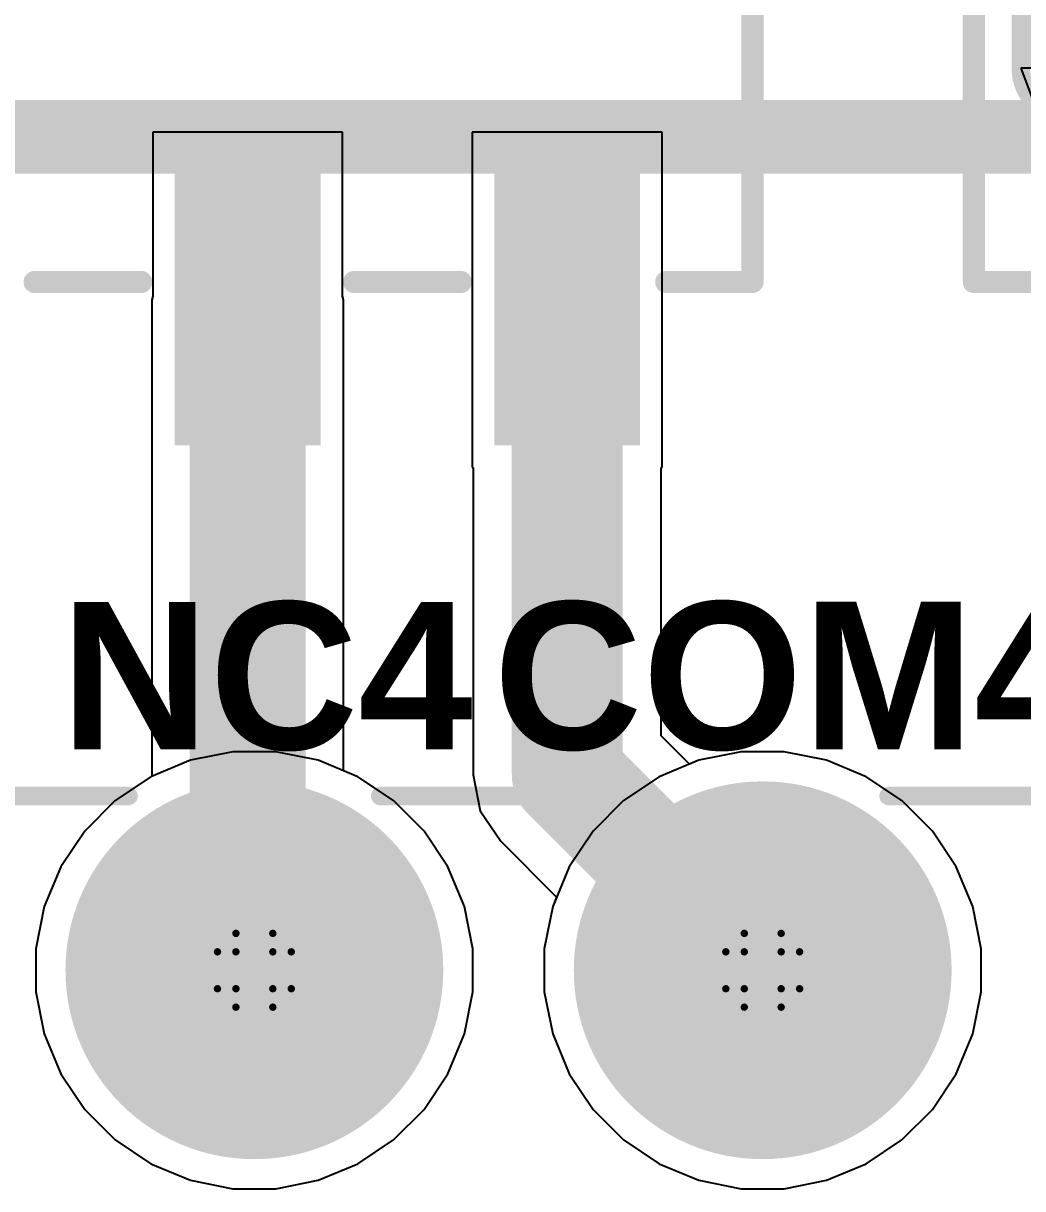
# Model space of a CAD drawing. Header units: inches. Extents: x 0 to 208, y 0 to 213.
# Drawn here: x 0.5384 to 0.8093, y 0.2578 to 0.5737 of the extents above; entities that cross this region are included whole.
import ezdxf

# ---------------------------------------------------------------- set-up
doc = ezdxf.new("R2010")
doc.units = ezdxf.units.IN
doc.header["$MEASUREMENT"] = 0
for name, color, linetype in [('Bottom Layer', 5, 'Continuous'), ('Bottom Solder', 6, 'Continuous'), ('Drill Drawing', 1, 'Continuous'), ('L2_GND1', 16, 'Continuous'), ('L3_SIG1', 76, 'Continuous'), ('L4_PWR', 90, 'Continuous'), ('L5_GND2', 156, 'Continuous'), ('L6_SIG2', 130, 'Continuous'), ('L7_GND3', 216, 'Continuous'), ('Multi-Layer', 9, 'Continuous'), ('Pad Holes', 156, 'Continuous'), ('Top Layer', 1, 'Continuous'), ('Top Overlay', 2, 'Continuous'), ('Top Paste', 8, 'Continuous'), ('Top Solder', 216, 'Continuous')]:
    doc.layers.add(name, color=color, linetype=linetype)
doc.styles.add('Arial_Bold', font='', dxfattribs={"height": 0.2})
doc.styles.get('Arial_Bold').set_extended_font_data('Arial', bold=True)

# ---------------------------------------------------------------- blocks, each defined once
blk = doc.blocks.new('G6K_2F_Y_TR_DC5_514')
at = {"layer": 'Top Layer'}
for points in [[(-0.17323, -0.04724), (-0.10236, -0.04724), (-0.10236, -0.07874), (-0.17323, -0.07874)], [(-0.17323, -0.13386), (-0.10236, -0.13386), (-0.10236, -0.16535), (-0.17323, -0.16535)]]:
    blk.add_hatch(color=1, dxfattribs=at).paths.add_polyline_path(points)
at = {"layer": 'Top Paste'}
for points in [[(-0.17323, -0.04724), (-0.10236, -0.04724), (-0.10236, -0.07874), (-0.17323, -0.07874)], [(-0.17323, -0.13386), (-0.10236, -0.13386), (-0.10236, -0.16535), (-0.17323, -0.16535)]]:
    blk.add_hatch(color=8, dxfattribs=at).paths.add_polyline_path(points)
at = {"layer": 'Top Solder'}
for points in [[(-0.17723, -0.04324), (-0.09836, -0.04324), (-0.09836, -0.08274), (-0.17723, -0.08274)], [(-0.17723, -0.12986), (-0.09836, -0.12986), (-0.09836, -0.16935), (-0.17723, -0.16935)]]:
    blk.add_hatch(color=216, dxfattribs=at).paths.add_polyline_path(points)
at = {"layer": 'Top Overlay'}
for points in [[(-0.13295, -0.00523, 0.006, 0.006, 0), (-0.13295, -0.03414, 0.006, 0.006, 0)], [(-0.13295, -0.09184, 0.006, 0.006, 0), (-0.13295, -0.12076, 0.006, 0.006, 0)], [(-0.13295, -0.17645, 0.006, 0.006, 0), (-0.13295, -0.19985, 0.006, 0.006, 0)], [(-0.13295, -0.19985, 0.006, 0.006, 0), (0.13295, -0.19985, 0.006, 0.006, 0)]]:
    blk.add_lwpolyline(points, format="xyseb", dxfattribs=at)
for points in [[(-0.13445, -0.00523, 0.003, 0.003, 1), (-0.13145, -0.00523, 0.003, 0.003, 1)], [(-0.13445, -0.03414, 0.003, 0.003, 1), (-0.13145, -0.03414, 0.003, 0.003, 1)], [(-0.13445, -0.09184, 0.003, 0.003, 1), (-0.13145, -0.09184, 0.003, 0.003, 1)], [(-0.13445, -0.12076, 0.003, 0.003, 1), (-0.13145, -0.12076, 0.003, 0.003, 1)], [(-0.13445, -0.17645, 0.003, 0.003, 1), (-0.13145, -0.17645, 0.003, 0.003, 1)], [(-0.13445, -0.19985, 0.003, 0.003, 1), (-0.13145, -0.19985, 0.003, 0.003, 1)], [(-0.13445, -0.19985, 0.003, 0.003, 1), (-0.13145, -0.19985, 0.003, 0.003, 1)]]:
    blk.add_lwpolyline(points, format="xyseb", close=True, dxfattribs=at)
blk = doc.blocks.new('G6K_2F_Y_TR_DC5_515')
at = {"layer": 'Top Overlay'}
blk.add_hatch(color=2, dxfattribs=at).paths.add_polyline_path([(-0.075, 0.16083), (-0.02285, 0.16083), (-0.02285, 0.18713), (-0.075, 0.18713)])
for p, q in [((-0.075, 0.18715), (-0.08364, 0.18391)), ((-0.075, 0.16085), (-0.075, 0.18715))]:
    blk.add_line(p, q, dxfattribs=at)
for points in [[(-0.13295, 0.19985, 0.006, 0.006, 0), (0.13295, 0.19985, 0.006, 0.006, 0)], [(-0.13295, 0.19985, 0.006, 0.006, 0), (-0.13295, 0.17645, 0.006, 0.006, 0)], [(-0.075, 0.16085, 0.005, 0.005, -1), (-0.075, 0.18715, 0.005, 0.005, 0)], [(-0.075, 0.18715, 0.005, 0.005, 0), (-0.02285, 0.18715, 0.005, 0.005, 0)]]:
    blk.add_lwpolyline(points, format="xyseb", dxfattribs=at)
for points in [[(-0.13445, 0.19985, 0.003, 0.003, 1), (-0.13145, 0.19985, 0.003, 0.003, 1)], [(-0.13445, 0.19985, 0.003, 0.003, 1), (-0.13145, 0.19985, 0.003, 0.003, 1)], [(-0.07625, 0.18715, 0.0025, 0.0025, 1), (-0.07375, 0.18715, 0.0025, 0.0025, 1)], [(-0.07625, 0.18715, 0.0025, 0.0025, 1), (-0.07375, 0.18715, 0.0025, 0.0025, 1)]]:
    blk.add_lwpolyline(points, format="xyseb", close=True, dxfattribs=at)
blk = doc.blocks.new('DB2ERC_3_5_3P_GN_523')
at = {"layer": 'Bottom Layer'}
h = blk.add_hatch(color=5, dxfattribs=at)
edge = h.paths.add_edge_path()
edge.add_arc((0, 0), 0.04921, 0, 360)
h = blk.add_hatch(color=5, dxfattribs=at)
edge = h.paths.add_edge_path()
edge.add_arc((0.1378, 0), 0.04921, 0, 360)
at = {"layer": 'Bottom Solder'}
h = blk.add_hatch(color=6, dxfattribs=at)
edge = h.paths.add_edge_path()
edge.add_arc((0, 0), 0.05121, 0, 360)
h = blk.add_hatch(color=6, dxfattribs=at)
edge = h.paths.add_edge_path()
edge.add_arc((0.1378, 0), 0.05121, 0, 360)
at = {"layer": 'L2_GND1'}
h = blk.add_hatch(color=16, dxfattribs=at)
edge = h.paths.add_edge_path()
edge.add_arc((0, 0), 0.04921, 0, 360)
h = blk.add_hatch(color=16, dxfattribs=at)
edge = h.paths.add_edge_path()
edge.add_arc((0.1378, 0), 0.04921, 0, 360)
at = {"layer": 'L3_SIG1'}
h = blk.add_hatch(color=76, dxfattribs=at)
edge = h.paths.add_edge_path()
edge.add_arc((0, 0), 0.04921, 0, 360)
h = blk.add_hatch(color=76, dxfattribs=at)
edge = h.paths.add_edge_path()
edge.add_arc((0.1378, 0), 0.04921, 0, 360)
at = {"layer": 'L4_PWR'}
h = blk.add_hatch(color=90, dxfattribs=at)
edge = h.paths.add_edge_path()
edge.add_arc((0, 0), 0.04921, 0, 360)
h = blk.add_hatch(color=90, dxfattribs=at)
edge = h.paths.add_edge_path()
edge.add_arc((0.1378, 0), 0.04921, 0, 360)
at = {"layer": 'L5_GND2'}
h = blk.add_hatch(color=156, dxfattribs=at)
edge = h.paths.add_edge_path()
edge.add_arc((0, 0), 0.04921, 0, 360)
h = blk.add_hatch(color=156, dxfattribs=at)
edge = h.paths.add_edge_path()
edge.add_arc((0.1378, 0), 0.04921, 0, 360)
at = {"layer": 'L6_SIG2'}
h = blk.add_hatch(color=130, dxfattribs=at)
edge = h.paths.add_edge_path()
edge.add_arc((0, 0), 0.04921, 0, 360)
h = blk.add_hatch(color=130, dxfattribs=at)
edge = h.paths.add_edge_path()
edge.add_arc((0.1378, 0), 0.04921, 0, 360)
at = {"layer": 'L7_GND3'}
h = blk.add_hatch(color=216, dxfattribs=at)
edge = h.paths.add_edge_path()
edge.add_arc((0, 0), 0.04921, 0, 360)
h = blk.add_hatch(color=216, dxfattribs=at)
edge = h.paths.add_edge_path()
edge.add_arc((0.1378, 0), 0.04921, 0, 360)
at = {"layer": 'Multi-Layer'}
h = blk.add_hatch(color=9, dxfattribs=at)
edge = h.paths.add_edge_path()
edge.add_arc((0, 0), 0.04921, 0, 360)
h = blk.add_hatch(color=9, dxfattribs=at)
edge = h.paths.add_edge_path()
edge.add_arc((0.1378, 0), 0.04921, 0, 360)
at = {"layer": 'Pad Holes'}
h = blk.add_hatch(color=7, dxfattribs=at)
edge = h.paths.add_edge_path()
edge.add_arc((0, 0), 0.0315, 0, 360)
h = blk.add_hatch(color=7, dxfattribs=at)
edge = h.paths.add_edge_path()
edge.add_arc((0.1378, 0), 0.0315, 0, 360)
at = {"layer": 'Top Layer'}
h = blk.add_hatch(color=1, dxfattribs=at)
edge = h.paths.add_edge_path()
edge.add_arc((0, 0), 0.04921, 0, 360)
h = blk.add_hatch(color=1, dxfattribs=at)
edge = h.paths.add_edge_path()
edge.add_arc((0.1378, 0), 0.04921, 0, 360)
at = {"layer": 'Top Solder'}
h = blk.add_hatch(color=216, dxfattribs=at)
edge = h.paths.add_edge_path()
edge.add_arc((0, 0), 0.05121, 0, 360)
h = blk.add_hatch(color=216, dxfattribs=at)
edge = h.paths.add_edge_path()
edge.add_arc((0.1378, 0), 0.05121, 0, 360)
at = {"layer": 'Top Overlay'}
for points in [[(-0.10369, 0.04724, 0.005, 0.005, 0), (-0.03411, 0.04724, 0.005, 0.005, 0)], [(0.03411, 0.04724, 0.005, 0.005, 0), (0.10369, 0.04724, 0.005, 0.005, 0)], [(0.17191, 0.04724, 0.005, 0.005, 0), (0.22441, 0.04724, 0.005, 0.005, 0)]]:
    blk.add_lwpolyline(points, format="xyseb", dxfattribs=at)
for points in [[(-0.03536, 0.04724, 0.0025, 0.0025, 1), (-0.03286, 0.04724, 0.0025, 0.0025, 1)], [(0.03286, 0.04724, 0.0025, 0.0025, 1), (0.03536, 0.04724, 0.0025, 0.0025, 1)], [(0.10244, 0.04724, 0.0025, 0.0025, 1), (0.10494, 0.04724, 0.0025, 0.0025, 1)], [(0.17066, 0.04724, 0.0025, 0.0025, 1), (0.17316, 0.04724, 0.0025, 0.0025, 1)]]:
    blk.add_lwpolyline(points, format="xyseb", close=True, dxfattribs=at)

msp = doc.modelspace()

# ---------------------------------------------------------------- hatches: boundary and pattern name
at = {"layer": 'Top Layer'}
msp.add_hatch(color=1, dxfattribs=at).paths.add_polyline_path([(0.58343, 0.317), (0.61493, 0.317), (0.61493, 0.49874), (0.58343, 0.49874)])

# ---------------------------------------------------------------- linework, layer by layer
at = {"layer": 'Bottom Layer'}
for p, q in [((0.59517, 0.37621), (0.58373, 0.37394)), ((0.60683, 0.37621), (0.59517, 0.37621)), ((0.61827, 0.37394), (0.60683, 0.37621)), ((0.73296, 0.37621), (0.72152, 0.37394)), ((0.74463, 0.37621), (0.73296, 0.37621)), ((0.75607, 0.37394), (0.74463, 0.37621)), ((0.58373, 0.37394), (0.57295, 0.36947)), ((0.62905, 0.36947), (0.61827, 0.37394)), ((0.72152, 0.37394), (0.71075, 0.36947)), ((0.76684, 0.36947), (0.75607, 0.37394)), ((0.57295, 0.36947), (0.56325, 0.36299)), ((0.63875, 0.36299), (0.62905, 0.36947)), ((0.71075, 0.36947), (0.70105, 0.36299)), ((0.77654, 0.36299), (0.76684, 0.36947)), ((0.56325, 0.36299), (0.55501, 0.35475)), ((0.64699, 0.35475), (0.63875, 0.36299)), ((0.70105, 0.36299), (0.6928, 0.35475)), ((0.78479, 0.35475), (0.77654, 0.36299)), ((0.55501, 0.35475), (0.54853, 0.34505)), ((0.65347, 0.34505), (0.64699, 0.35475)), ((0.6928, 0.35475), (0.68632, 0.34505)), ((0.79127, 0.34505), (0.78479, 0.35475)), ((0.54853, 0.34505), (0.54406, 0.33427)), ((0.65794, 0.33427), (0.65347, 0.34505)), ((0.68632, 0.34505), (0.68186, 0.33427)), ((0.79573, 0.33427), (0.79127, 0.34505)), ((0.54406, 0.33427), (0.54179, 0.32283)), ((0.66021, 0.32283), (0.65794, 0.33427)), ((0.68186, 0.33427), (0.67958, 0.32283)), ((0.79801, 0.32283), (0.79573, 0.33427)), ((0.54179, 0.32283), (0.54179, 0.31117)), ((0.66021, 0.31117), (0.66021, 0.32283)), ((0.67958, 0.32283), (0.67958, 0.31117)), ((0.79801, 0.31117), (0.79801, 0.32283)), ((0.54179, 0.31117), (0.54406, 0.29973)), ((0.65794, 0.29973), (0.66021, 0.31117)), ((0.67958, 0.31117), (0.68186, 0.29973)), ((0.79573, 0.29973), (0.79801, 0.31117)), ((0.54406, 0.29973), (0.54853, 0.28895)), ((0.65347, 0.28895), (0.65794, 0.29973)), ((0.68186, 0.29973), (0.68632, 0.28895)), ((0.79127, 0.28895), (0.79573, 0.29973)), ((0.54853, 0.28895), (0.55501, 0.27925)), ((0.64699, 0.27925), (0.65347, 0.28895)), ((0.68632, 0.28895), (0.6928, 0.27925)), ((0.78479, 0.27925), (0.79127, 0.28895)), ((0.55501, 0.27925), (0.56325, 0.27101)), ((0.63875, 0.27101), (0.64699, 0.27925)), ((0.6928, 0.27925), (0.70105, 0.27101)), ((0.77654, 0.27101), (0.78479, 0.27925)), ((0.56325, 0.27101), (0.57295, 0.26453)), ((0.62905, 0.26453), (0.63875, 0.27101)), ((0.70105, 0.27101), (0.71075, 0.26453)), ((0.76684, 0.26453), (0.77654, 0.27101)), ((0.57295, 0.26453), (0.58373, 0.26006)), ((0.61827, 0.26006), (0.62905, 0.26453)), ((0.71075, 0.26453), (0.72152, 0.26006)), ((0.75607, 0.26006), (0.76684, 0.26453)), ((0.58373, 0.26006), (0.59517, 0.25779)), ((0.60683, 0.25779), (0.61827, 0.26006)), ((0.72152, 0.26006), (0.73296, 0.25779)), ((0.74463, 0.25779), (0.75607, 0.26006)), ((0.59517, 0.25779), (0.60683, 0.25779)), ((0.73296, 0.25779), (0.74463, 0.25779))]:
    msp.add_line(p, q, dxfattribs=at)
at = {"layer": 'Drill Drawing'}
for points in [[(0.596, 0.322, 0.002, 0.002, 0), (0.596, 0.327, 0.002, 0.002, 0)], [(0.596, 0.327, 0.002, 0.002, 0), (0.606, 0.327, 0.002, 0.002, 0)], [(0.606, 0.322, 0.002, 0.002, 0), (0.606, 0.327, 0.002, 0.002, 0)], [(0.7338, 0.322, 0.002, 0.002, 0), (0.7338, 0.327, 0.002, 0.002, 0)], [(0.7338, 0.327, 0.002, 0.002, 0), (0.7438, 0.327, 0.002, 0.002, 0)], [(0.7438, 0.322, 0.002, 0.002, 0), (0.7438, 0.327, 0.002, 0.002, 0)], [(0.591, 0.312, 0.002, 0.002, 0), (0.591, 0.322, 0.002, 0.002, 0)], [(0.591, 0.322, 0.002, 0.002, 0), (0.596, 0.322, 0.002, 0.002, 0)], [(0.606, 0.322, 0.002, 0.002, 0), (0.611, 0.322, 0.002, 0.002, 0)], [(0.611, 0.312, 0.002, 0.002, 0), (0.611, 0.322, 0.002, 0.002, 0)], [(0.7288, 0.312, 0.002, 0.002, 0), (0.7288, 0.322, 0.002, 0.002, 0)], [(0.7288, 0.322, 0.002, 0.002, 0), (0.7338, 0.322, 0.002, 0.002, 0)], [(0.7438, 0.322, 0.002, 0.002, 0), (0.7488, 0.322, 0.002, 0.002, 0)], [(0.7488, 0.312, 0.002, 0.002, 0), (0.7488, 0.322, 0.002, 0.002, 0)], [(0.591, 0.312, 0.002, 0.002, 0), (0.596, 0.312, 0.002, 0.002, 0)], [(0.596, 0.307, 0.002, 0.002, 0), (0.596, 0.312, 0.002, 0.002, 0)], [(0.606, 0.312, 0.002, 0.002, 0), (0.611, 0.312, 0.002, 0.002, 0)], [(0.606, 0.307, 0.002, 0.002, 0), (0.606, 0.312, 0.002, 0.002, 0)], [(0.7288, 0.312, 0.002, 0.002, 0), (0.7338, 0.312, 0.002, 0.002, 0)], [(0.7338, 0.307, 0.002, 0.002, 0), (0.7338, 0.312, 0.002, 0.002, 0)], [(0.7438, 0.312, 0.002, 0.002, 0), (0.7488, 0.312, 0.002, 0.002, 0)], [(0.7438, 0.307, 0.002, 0.002, 0), (0.7438, 0.312, 0.002, 0.002, 0)], [(0.596, 0.307, 0.002, 0.002, 0), (0.606, 0.307, 0.002, 0.002, 0)], [(0.7338, 0.307, 0.002, 0.002, 0), (0.7438, 0.307, 0.002, 0.002, 0)]]:
    msp.add_lwpolyline(points, format="xyseb", dxfattribs=at)
for points in [[(0.5955, 0.327, 0.001, 0.001, 1), (0.5965, 0.327, 0.001, 0.001, 1)], [(0.5955, 0.327, 0.001, 0.001, 1), (0.5965, 0.327, 0.001, 0.001, 1)], [(0.6055, 0.327, 0.001, 0.001, 1), (0.6065, 0.327, 0.001, 0.001, 1)], [(0.6055, 0.327, 0.001, 0.001, 1), (0.6065, 0.327, 0.001, 0.001, 1)], [(0.7333, 0.327, 0.001, 0.001, 1), (0.7343, 0.327, 0.001, 0.001, 1)], [(0.7333, 0.327, 0.001, 0.001, 1), (0.7343, 0.327, 0.001, 0.001, 1)], [(0.7433, 0.327, 0.001, 0.001, 1), (0.7443, 0.327, 0.001, 0.001, 1)], [(0.7433, 0.327, 0.001, 0.001, 1), (0.7443, 0.327, 0.001, 0.001, 1)], [(0.5905, 0.322, 0.001, 0.001, 1), (0.5915, 0.322, 0.001, 0.001, 1)], [(0.5905, 0.322, 0.001, 0.001, 1), (0.5915, 0.322, 0.001, 0.001, 1)], [(0.5955, 0.322, 0.001, 0.001, 1), (0.5965, 0.322, 0.001, 0.001, 1)], [(0.5955, 0.322, 0.001, 0.001, 1), (0.5965, 0.322, 0.001, 0.001, 1)], [(0.6055, 0.322, 0.001, 0.001, 1), (0.6065, 0.322, 0.001, 0.001, 1)], [(0.6055, 0.322, 0.001, 0.001, 1), (0.6065, 0.322, 0.001, 0.001, 1)], [(0.6105, 0.322, 0.001, 0.001, 1), (0.6115, 0.322, 0.001, 0.001, 1)], [(0.6105, 0.322, 0.001, 0.001, 1), (0.6115, 0.322, 0.001, 0.001, 1)], [(0.7283, 0.322, 0.001, 0.001, 1), (0.7293, 0.322, 0.001, 0.001, 1)], [(0.7283, 0.322, 0.001, 0.001, 1), (0.7293, 0.322, 0.001, 0.001, 1)], [(0.7333, 0.322, 0.001, 0.001, 1), (0.7343, 0.322, 0.001, 0.001, 1)], [(0.7333, 0.322, 0.001, 0.001, 1), (0.7343, 0.322, 0.001, 0.001, 1)], [(0.7433, 0.322, 0.001, 0.001, 1), (0.7443, 0.322, 0.001, 0.001, 1)], [(0.7433, 0.322, 0.001, 0.001, 1), (0.7443, 0.322, 0.001, 0.001, 1)], [(0.7483, 0.322, 0.001, 0.001, 1), (0.7493, 0.322, 0.001, 0.001, 1)], [(0.7483, 0.322, 0.001, 0.001, 1), (0.7493, 0.322, 0.001, 0.001, 1)], [(0.5905, 0.312, 0.001, 0.001, 1), (0.5915, 0.312, 0.001, 0.001, 1)], [(0.5905, 0.312, 0.001, 0.001, 1), (0.5915, 0.312, 0.001, 0.001, 1)], [(0.5955, 0.312, 0.001, 0.001, 1), (0.5965, 0.312, 0.001, 0.001, 1)], [(0.5955, 0.312, 0.001, 0.001, 1), (0.5965, 0.312, 0.001, 0.001, 1)], [(0.6055, 0.312, 0.001, 0.001, 1), (0.6065, 0.312, 0.001, 0.001, 1)], [(0.6055, 0.312, 0.001, 0.001, 1), (0.6065, 0.312, 0.001, 0.001, 1)], [(0.6105, 0.312, 0.001, 0.001, 1), (0.6115, 0.312, 0.001, 0.001, 1)], [(0.6105, 0.312, 0.001, 0.001, 1), (0.6115, 0.312, 0.001, 0.001, 1)], [(0.7283, 0.312, 0.001, 0.001, 1), (0.7293, 0.312, 0.001, 0.001, 1)], [(0.7283, 0.312, 0.001, 0.001, 1), (0.7293, 0.312, 0.001, 0.001, 1)], [(0.7333, 0.312, 0.001, 0.001, 1), (0.7343, 0.312, 0.001, 0.001, 1)], [(0.7333, 0.312, 0.001, 0.001, 1), (0.7343, 0.312, 0.001, 0.001, 1)], [(0.7433, 0.312, 0.001, 0.001, 1), (0.7443, 0.312, 0.001, 0.001, 1)], [(0.7433, 0.312, 0.001, 0.001, 1), (0.7443, 0.312, 0.001, 0.001, 1)], [(0.7483, 0.312, 0.001, 0.001, 1), (0.7493, 0.312, 0.001, 0.001, 1)], [(0.7483, 0.312, 0.001, 0.001, 1), (0.7493, 0.312, 0.001, 0.001, 1)], [(0.5955, 0.307, 0.001, 0.001, 1), (0.5965, 0.307, 0.001, 0.001, 1)], [(0.5955, 0.307, 0.001, 0.001, 1), (0.5965, 0.307, 0.001, 0.001, 1)], [(0.6055, 0.307, 0.001, 0.001, 1), (0.6065, 0.307, 0.001, 0.001, 1)], [(0.6055, 0.307, 0.001, 0.001, 1), (0.6065, 0.307, 0.001, 0.001, 1)], [(0.7333, 0.307, 0.001, 0.001, 1), (0.7343, 0.307, 0.001, 0.001, 1)], [(0.7333, 0.307, 0.001, 0.001, 1), (0.7343, 0.307, 0.001, 0.001, 1)], [(0.7433, 0.307, 0.001, 0.001, 1), (0.7443, 0.307, 0.001, 0.001, 1)], [(0.7433, 0.307, 0.001, 0.001, 1), (0.7443, 0.307, 0.001, 0.001, 1)]]:
    msp.add_lwpolyline(points, format="xyseb", close=True, dxfattribs=at)
at = {"layer": 'L2_GND1'}
for p, q in [((0.59517, 0.37621), (0.58373, 0.37394)), ((0.60683, 0.37621), (0.59517, 0.37621)), ((0.61827, 0.37394), (0.60683, 0.37621)), ((0.73296, 0.37621), (0.72152, 0.37394)), ((0.74463, 0.37621), (0.73296, 0.37621)), ((0.75607, 0.37394), (0.74463, 0.37621)), ((0.58373, 0.37394), (0.57295, 0.36947)), ((0.62905, 0.36947), (0.61827, 0.37394)), ((0.72152, 0.37394), (0.71075, 0.36947)), ((0.76684, 0.36947), (0.75607, 0.37394)), ((0.57295, 0.36947), (0.56325, 0.36299)), ((0.63875, 0.36299), (0.62905, 0.36947)), ((0.71075, 0.36947), (0.70105, 0.36299)), ((0.77654, 0.36299), (0.76684, 0.36947)), ((0.56325, 0.36299), (0.55501, 0.35475)), ((0.64699, 0.35475), (0.63875, 0.36299)), ((0.70105, 0.36299), (0.6928, 0.35475)), ((0.78479, 0.35475), (0.77654, 0.36299)), ((0.55501, 0.35475), (0.54853, 0.34505)), ((0.65347, 0.34505), (0.64699, 0.35475)), ((0.6928, 0.35475), (0.68632, 0.34505)), ((0.79127, 0.34505), (0.78479, 0.35475)), ((0.54853, 0.34505), (0.54406, 0.33427)), ((0.65794, 0.33427), (0.65347, 0.34505)), ((0.68632, 0.34505), (0.68186, 0.33427)), ((0.79573, 0.33427), (0.79127, 0.34505)), ((0.54406, 0.33427), (0.54179, 0.32283)), ((0.66021, 0.32283), (0.65794, 0.33427)), ((0.68186, 0.33427), (0.67958, 0.32283)), ((0.79801, 0.32283), (0.79573, 0.33427)), ((0.54179, 0.32283), (0.54179, 0.31117)), ((0.66021, 0.31117), (0.66021, 0.32283)), ((0.67958, 0.32283), (0.67958, 0.31117)), ((0.79801, 0.31117), (0.79801, 0.32283)), ((0.54179, 0.31117), (0.54406, 0.29973)), ((0.65794, 0.29973), (0.66021, 0.31117)), ((0.67958, 0.31117), (0.68186, 0.29973)), ((0.79573, 0.29973), (0.79801, 0.31117)), ((0.54406, 0.29973), (0.54853, 0.28895)), ((0.65347, 0.28895), (0.65794, 0.29973)), ((0.68186, 0.29973), (0.68632, 0.28895)), ((0.79127, 0.28895), (0.79573, 0.29973)), ((0.54853, 0.28895), (0.55501, 0.27925)), ((0.64699, 0.27925), (0.65347, 0.28895)), ((0.68632, 0.28895), (0.6928, 0.27925)), ((0.78479, 0.27925), (0.79127, 0.28895)), ((0.55501, 0.27925), (0.56325, 0.27101)), ((0.63875, 0.27101), (0.64699, 0.27925)), ((0.6928, 0.27925), (0.70105, 0.27101)), ((0.77654, 0.27101), (0.78479, 0.27925)), ((0.56325, 0.27101), (0.57295, 0.26453)), ((0.62905, 0.26453), (0.63875, 0.27101)), ((0.70105, 0.27101), (0.71075, 0.26453)), ((0.76684, 0.26453), (0.77654, 0.27101)), ((0.57295, 0.26453), (0.58373, 0.26006)), ((0.61827, 0.26006), (0.62905, 0.26453)), ((0.71075, 0.26453), (0.72152, 0.26006)), ((0.75607, 0.26006), (0.76684, 0.26453)), ((0.58373, 0.26006), (0.59517, 0.25779)), ((0.60683, 0.25779), (0.61827, 0.26006)), ((0.72152, 0.26006), (0.73296, 0.25779)), ((0.74463, 0.25779), (0.75607, 0.26006)), ((0.59517, 0.25779), (0.60683, 0.25779)), ((0.73296, 0.25779), (0.74463, 0.25779))]:
    msp.add_line(p, q, dxfattribs=at)
at = {"layer": 'L3_SIG1'}
for p, q in [((0.59517, 0.37621), (0.58373, 0.37394)), ((0.60683, 0.37621), (0.59517, 0.37621)), ((0.61827, 0.37394), (0.60683, 0.37621)), ((0.73296, 0.37621), (0.72152, 0.37394)), ((0.74463, 0.37621), (0.73296, 0.37621)), ((0.75607, 0.37394), (0.74463, 0.37621)), ((0.58373, 0.37394), (0.57295, 0.36947)), ((0.62905, 0.36947), (0.61827, 0.37394)), ((0.72152, 0.37394), (0.71075, 0.36947)), ((0.76684, 0.36947), (0.75607, 0.37394)), ((0.57295, 0.36947), (0.56325, 0.36299)), ((0.63875, 0.36299), (0.62905, 0.36947)), ((0.71075, 0.36947), (0.70105, 0.36299)), ((0.77654, 0.36299), (0.76684, 0.36947)), ((0.56325, 0.36299), (0.55501, 0.35475)), ((0.64699, 0.35475), (0.63875, 0.36299)), ((0.70105, 0.36299), (0.6928, 0.35475)), ((0.78479, 0.35475), (0.77654, 0.36299)), ((0.55501, 0.35475), (0.54853, 0.34505)), ((0.65347, 0.34505), (0.64699, 0.35475)), ((0.6928, 0.35475), (0.68632, 0.34505)), ((0.79127, 0.34505), (0.78479, 0.35475)), ((0.54853, 0.34505), (0.54406, 0.33427)), ((0.65794, 0.33427), (0.65347, 0.34505)), ((0.68632, 0.34505), (0.68186, 0.33427)), ((0.79573, 0.33427), (0.79127, 0.34505)), ((0.54406, 0.33427), (0.54179, 0.32283)), ((0.66021, 0.32283), (0.65794, 0.33427)), ((0.68186, 0.33427), (0.67958, 0.32283)), ((0.79801, 0.32283), (0.79573, 0.33427)), ((0.54179, 0.32283), (0.54179, 0.31117)), ((0.66021, 0.31117), (0.66021, 0.32283)), ((0.67958, 0.32283), (0.67958, 0.31117)), ((0.79801, 0.31117), (0.79801, 0.32283)), ((0.54179, 0.31117), (0.54406, 0.29973)), ((0.65794, 0.29973), (0.66021, 0.31117)), ((0.67958, 0.31117), (0.68186, 0.29973)), ((0.79573, 0.29973), (0.79801, 0.31117)), ((0.54406, 0.29973), (0.54853, 0.28895)), ((0.65347, 0.28895), (0.65794, 0.29973)), ((0.68186, 0.29973), (0.68632, 0.28895)), ((0.79127, 0.28895), (0.79573, 0.29973)), ((0.54853, 0.28895), (0.55501, 0.27925)), ((0.64699, 0.27925), (0.65347, 0.28895)), ((0.68632, 0.28895), (0.6928, 0.27925)), ((0.78479, 0.27925), (0.79127, 0.28895)), ((0.55501, 0.27925), (0.56325, 0.27101)), ((0.63875, 0.27101), (0.64699, 0.27925)), ((0.6928, 0.27925), (0.70105, 0.27101)), ((0.77654, 0.27101), (0.78479, 0.27925)), ((0.56325, 0.27101), (0.57295, 0.26453)), ((0.62905, 0.26453), (0.63875, 0.27101)), ((0.70105, 0.27101), (0.71075, 0.26453)), ((0.76684, 0.26453), (0.77654, 0.27101)), ((0.57295, 0.26453), (0.58373, 0.26006)), ((0.61827, 0.26006), (0.62905, 0.26453)), ((0.71075, 0.26453), (0.72152, 0.26006)), ((0.75607, 0.26006), (0.76684, 0.26453)), ((0.58373, 0.26006), (0.59517, 0.25779)), ((0.60683, 0.25779), (0.61827, 0.26006)), ((0.72152, 0.26006), (0.73296, 0.25779)), ((0.74463, 0.25779), (0.75607, 0.26006)), ((0.59517, 0.25779), (0.60683, 0.25779)), ((0.73296, 0.25779), (0.74463, 0.25779))]:
    msp.add_line(p, q, dxfattribs=at)
at = {"layer": 'L4_PWR'}
for p, q in [((0.59517, 0.37621), (0.58373, 0.37394)), ((0.60683, 0.37621), (0.59517, 0.37621)), ((0.61827, 0.37394), (0.60683, 0.37621)), ((0.73296, 0.37621), (0.72152, 0.37394)), ((0.74463, 0.37621), (0.73296, 0.37621)), ((0.75607, 0.37394), (0.74463, 0.37621)), ((0.58373, 0.37394), (0.57295, 0.36947)), ((0.62905, 0.36947), (0.61827, 0.37394)), ((0.72152, 0.37394), (0.71075, 0.36947)), ((0.76684, 0.36947), (0.75607, 0.37394)), ((0.57295, 0.36947), (0.56325, 0.36299)), ((0.63875, 0.36299), (0.62905, 0.36947)), ((0.71075, 0.36947), (0.70105, 0.36299)), ((0.77654, 0.36299), (0.76684, 0.36947)), ((0.56325, 0.36299), (0.55501, 0.35475)), ((0.64699, 0.35475), (0.63875, 0.36299)), ((0.70105, 0.36299), (0.6928, 0.35475)), ((0.78479, 0.35475), (0.77654, 0.36299)), ((0.55501, 0.35475), (0.54853, 0.34505)), ((0.65347, 0.34505), (0.64699, 0.35475)), ((0.6928, 0.35475), (0.68632, 0.34505)), ((0.79127, 0.34505), (0.78479, 0.35475)), ((0.54853, 0.34505), (0.54406, 0.33427)), ((0.65794, 0.33427), (0.65347, 0.34505)), ((0.68632, 0.34505), (0.68186, 0.33427)), ((0.79573, 0.33427), (0.79127, 0.34505)), ((0.54406, 0.33427), (0.54179, 0.32283)), ((0.66021, 0.32283), (0.65794, 0.33427)), ((0.68186, 0.33427), (0.67958, 0.32283)), ((0.79801, 0.32283), (0.79573, 0.33427)), ((0.54179, 0.32283), (0.54179, 0.31117)), ((0.66021, 0.31117), (0.66021, 0.32283)), ((0.67958, 0.32283), (0.67958, 0.31117)), ((0.79801, 0.31117), (0.79801, 0.32283)), ((0.54179, 0.31117), (0.54406, 0.29973)), ((0.65794, 0.29973), (0.66021, 0.31117)), ((0.67958, 0.31117), (0.68186, 0.29973)), ((0.79573, 0.29973), (0.79801, 0.31117)), ((0.54406, 0.29973), (0.54853, 0.28895)), ((0.65347, 0.28895), (0.65794, 0.29973)), ((0.68186, 0.29973), (0.68632, 0.28895)), ((0.79127, 0.28895), (0.79573, 0.29973)), ((0.54853, 0.28895), (0.55501, 0.27925)), ((0.64699, 0.27925), (0.65347, 0.28895)), ((0.68632, 0.28895), (0.6928, 0.27925)), ((0.78479, 0.27925), (0.79127, 0.28895)), ((0.55501, 0.27925), (0.56325, 0.27101)), ((0.63875, 0.27101), (0.64699, 0.27925)), ((0.6928, 0.27925), (0.70105, 0.27101)), ((0.77654, 0.27101), (0.78479, 0.27925)), ((0.56325, 0.27101), (0.57295, 0.26453)), ((0.62905, 0.26453), (0.63875, 0.27101)), ((0.70105, 0.27101), (0.71075, 0.26453)), ((0.76684, 0.26453), (0.77654, 0.27101)), ((0.57295, 0.26453), (0.58373, 0.26006)), ((0.61827, 0.26006), (0.62905, 0.26453)), ((0.71075, 0.26453), (0.72152, 0.26006)), ((0.75607, 0.26006), (0.76684, 0.26453)), ((0.58373, 0.26006), (0.59517, 0.25779)), ((0.60683, 0.25779), (0.61827, 0.26006)), ((0.72152, 0.26006), (0.73296, 0.25779)), ((0.74463, 0.25779), (0.75607, 0.26006)), ((0.59517, 0.25779), (0.60683, 0.25779)), ((0.73296, 0.25779), (0.74463, 0.25779))]:
    msp.add_line(p, q, dxfattribs=at)
msp.add_lwpolyline([(0.38658, 0.54296, 0.02, 0.02, 0), (0.84628, 0.54296, 0.02, 0.02, 0)], format="xyseb", dxfattribs=at)
at = {"layer": 'L5_GND2'}
for p, q in [((0.59517, 0.37621), (0.58373, 0.37394)), ((0.60683, 0.37621), (0.59517, 0.37621)), ((0.61827, 0.37394), (0.60683, 0.37621)), ((0.73296, 0.37621), (0.72152, 0.37394)), ((0.74463, 0.37621), (0.73296, 0.37621)), ((0.75607, 0.37394), (0.74463, 0.37621)), ((0.58373, 0.37394), (0.57295, 0.36947)), ((0.62905, 0.36947), (0.61827, 0.37394)), ((0.72152, 0.37394), (0.71075, 0.36947)), ((0.76684, 0.36947), (0.75607, 0.37394)), ((0.57295, 0.36947), (0.56325, 0.36299)), ((0.63875, 0.36299), (0.62905, 0.36947)), ((0.71075, 0.36947), (0.70105, 0.36299)), ((0.77654, 0.36299), (0.76684, 0.36947)), ((0.56325, 0.36299), (0.55501, 0.35475)), ((0.64699, 0.35475), (0.63875, 0.36299)), ((0.70105, 0.36299), (0.6928, 0.35475)), ((0.78479, 0.35475), (0.77654, 0.36299)), ((0.55501, 0.35475), (0.54853, 0.34505)), ((0.65347, 0.34505), (0.64699, 0.35475)), ((0.6928, 0.35475), (0.68632, 0.34505)), ((0.79127, 0.34505), (0.78479, 0.35475)), ((0.54853, 0.34505), (0.54406, 0.33427)), ((0.65794, 0.33427), (0.65347, 0.34505)), ((0.68632, 0.34505), (0.68186, 0.33427)), ((0.79573, 0.33427), (0.79127, 0.34505)), ((0.54406, 0.33427), (0.54179, 0.32283)), ((0.66021, 0.32283), (0.65794, 0.33427)), ((0.68186, 0.33427), (0.67958, 0.32283)), ((0.79801, 0.32283), (0.79573, 0.33427)), ((0.54179, 0.32283), (0.54179, 0.31117)), ((0.66021, 0.31117), (0.66021, 0.32283)), ((0.67958, 0.32283), (0.67958, 0.31117)), ((0.79801, 0.31117), (0.79801, 0.32283)), ((0.54179, 0.31117), (0.54406, 0.29973)), ((0.65794, 0.29973), (0.66021, 0.31117)), ((0.67958, 0.31117), (0.68186, 0.29973)), ((0.79573, 0.29973), (0.79801, 0.31117)), ((0.54406, 0.29973), (0.54853, 0.28895)), ((0.65347, 0.28895), (0.65794, 0.29973)), ((0.68186, 0.29973), (0.68632, 0.28895)), ((0.79127, 0.28895), (0.79573, 0.29973)), ((0.54853, 0.28895), (0.55501, 0.27925)), ((0.64699, 0.27925), (0.65347, 0.28895)), ((0.68632, 0.28895), (0.6928, 0.27925)), ((0.78479, 0.27925), (0.79127, 0.28895)), ((0.55501, 0.27925), (0.56325, 0.27101)), ((0.63875, 0.27101), (0.64699, 0.27925)), ((0.6928, 0.27925), (0.70105, 0.27101)), ((0.77654, 0.27101), (0.78479, 0.27925)), ((0.56325, 0.27101), (0.57295, 0.26453)), ((0.62905, 0.26453), (0.63875, 0.27101)), ((0.70105, 0.27101), (0.71075, 0.26453)), ((0.76684, 0.26453), (0.77654, 0.27101)), ((0.57295, 0.26453), (0.58373, 0.26006)), ((0.61827, 0.26006), (0.62905, 0.26453)), ((0.71075, 0.26453), (0.72152, 0.26006)), ((0.75607, 0.26006), (0.76684, 0.26453)), ((0.58373, 0.26006), (0.59517, 0.25779)), ((0.60683, 0.25779), (0.61827, 0.26006)), ((0.72152, 0.26006), (0.73296, 0.25779)), ((0.74463, 0.25779), (0.75607, 0.26006)), ((0.59517, 0.25779), (0.60683, 0.25779)), ((0.73296, 0.25779), (0.74463, 0.25779))]:
    msp.add_line(p, q, dxfattribs=at)
at = {"layer": 'L6_SIG2'}
for p, q in [((0.59517, 0.37621), (0.58373, 0.37394)), ((0.60683, 0.37621), (0.59517, 0.37621)), ((0.61827, 0.37394), (0.60683, 0.37621)), ((0.73296, 0.37621), (0.72152, 0.37394)), ((0.74463, 0.37621), (0.73296, 0.37621)), ((0.75607, 0.37394), (0.74463, 0.37621)), ((0.58373, 0.37394), (0.57295, 0.36947)), ((0.62905, 0.36947), (0.61827, 0.37394)), ((0.72152, 0.37394), (0.71075, 0.36947)), ((0.76684, 0.36947), (0.75607, 0.37394)), ((0.57295, 0.36947), (0.56325, 0.36299)), ((0.63875, 0.36299), (0.62905, 0.36947)), ((0.71075, 0.36947), (0.70105, 0.36299)), ((0.77654, 0.36299), (0.76684, 0.36947)), ((0.56325, 0.36299), (0.55501, 0.35475)), ((0.64699, 0.35475), (0.63875, 0.36299)), ((0.70105, 0.36299), (0.6928, 0.35475)), ((0.78479, 0.35475), (0.77654, 0.36299)), ((0.55501, 0.35475), (0.54853, 0.34505)), ((0.65347, 0.34505), (0.64699, 0.35475)), ((0.6928, 0.35475), (0.68632, 0.34505)), ((0.79127, 0.34505), (0.78479, 0.35475)), ((0.54853, 0.34505), (0.54406, 0.33427)), ((0.65794, 0.33427), (0.65347, 0.34505)), ((0.68632, 0.34505), (0.68186, 0.33427)), ((0.79573, 0.33427), (0.79127, 0.34505)), ((0.54406, 0.33427), (0.54179, 0.32283)), ((0.66021, 0.32283), (0.65794, 0.33427)), ((0.68186, 0.33427), (0.67958, 0.32283)), ((0.79801, 0.32283), (0.79573, 0.33427)), ((0.54179, 0.32283), (0.54179, 0.31117)), ((0.66021, 0.31117), (0.66021, 0.32283)), ((0.67958, 0.32283), (0.67958, 0.31117)), ((0.79801, 0.31117), (0.79801, 0.32283)), ((0.54179, 0.31117), (0.54406, 0.29973)), ((0.65794, 0.29973), (0.66021, 0.31117)), ((0.67958, 0.31117), (0.68186, 0.29973)), ((0.79573, 0.29973), (0.79801, 0.31117)), ((0.54406, 0.29973), (0.54853, 0.28895)), ((0.65347, 0.28895), (0.65794, 0.29973)), ((0.68186, 0.29973), (0.68632, 0.28895)), ((0.79127, 0.28895), (0.79573, 0.29973)), ((0.54853, 0.28895), (0.55501, 0.27925)), ((0.64699, 0.27925), (0.65347, 0.28895)), ((0.68632, 0.28895), (0.6928, 0.27925)), ((0.78479, 0.27925), (0.79127, 0.28895)), ((0.55501, 0.27925), (0.56325, 0.27101)), ((0.63875, 0.27101), (0.64699, 0.27925)), ((0.6928, 0.27925), (0.70105, 0.27101)), ((0.77654, 0.27101), (0.78479, 0.27925)), ((0.56325, 0.27101), (0.57295, 0.26453)), ((0.62905, 0.26453), (0.63875, 0.27101)), ((0.70105, 0.27101), (0.71075, 0.26453)), ((0.76684, 0.26453), (0.77654, 0.27101)), ((0.57295, 0.26453), (0.58373, 0.26006)), ((0.61827, 0.26006), (0.62905, 0.26453)), ((0.71075, 0.26453), (0.72152, 0.26006)), ((0.75607, 0.26006), (0.76684, 0.26453)), ((0.58373, 0.26006), (0.59517, 0.25779)), ((0.60683, 0.25779), (0.61827, 0.26006)), ((0.72152, 0.26006), (0.73296, 0.25779)), ((0.74463, 0.25779), (0.75607, 0.26006)), ((0.59517, 0.25779), (0.60683, 0.25779)), ((0.73296, 0.25779), (0.74463, 0.25779))]:
    msp.add_line(p, q, dxfattribs=at)
at = {"layer": 'L7_GND3'}
for p, q in [((0.59517, 0.37621), (0.58373, 0.37394)), ((0.60683, 0.37621), (0.59517, 0.37621)), ((0.61827, 0.37394), (0.60683, 0.37621)), ((0.73296, 0.37621), (0.72152, 0.37394)), ((0.74463, 0.37621), (0.73296, 0.37621)), ((0.75607, 0.37394), (0.74463, 0.37621)), ((0.58373, 0.37394), (0.57295, 0.36947)), ((0.62905, 0.36947), (0.61827, 0.37394)), ((0.72152, 0.37394), (0.71075, 0.36947)), ((0.76684, 0.36947), (0.75607, 0.37394)), ((0.57295, 0.36947), (0.56325, 0.36299)), ((0.63875, 0.36299), (0.62905, 0.36947)), ((0.71075, 0.36947), (0.70105, 0.36299)), ((0.77654, 0.36299), (0.76684, 0.36947)), ((0.56325, 0.36299), (0.55501, 0.35475)), ((0.64699, 0.35475), (0.63875, 0.36299)), ((0.70105, 0.36299), (0.6928, 0.35475)), ((0.78479, 0.35475), (0.77654, 0.36299)), ((0.55501, 0.35475), (0.54853, 0.34505)), ((0.65347, 0.34505), (0.64699, 0.35475)), ((0.6928, 0.35475), (0.68632, 0.34505)), ((0.79127, 0.34505), (0.78479, 0.35475)), ((0.54853, 0.34505), (0.54406, 0.33427)), ((0.65794, 0.33427), (0.65347, 0.34505)), ((0.68632, 0.34505), (0.68186, 0.33427)), ((0.79573, 0.33427), (0.79127, 0.34505)), ((0.54406, 0.33427), (0.54179, 0.32283)), ((0.66021, 0.32283), (0.65794, 0.33427)), ((0.68186, 0.33427), (0.67958, 0.32283)), ((0.79801, 0.32283), (0.79573, 0.33427)), ((0.54179, 0.32283), (0.54179, 0.31117)), ((0.66021, 0.31117), (0.66021, 0.32283)), ((0.67958, 0.32283), (0.67958, 0.31117)), ((0.79801, 0.31117), (0.79801, 0.32283)), ((0.54179, 0.31117), (0.54406, 0.29973)), ((0.65794, 0.29973), (0.66021, 0.31117)), ((0.67958, 0.31117), (0.68186, 0.29973)), ((0.79573, 0.29973), (0.79801, 0.31117)), ((0.54406, 0.29973), (0.54853, 0.28895)), ((0.65347, 0.28895), (0.65794, 0.29973)), ((0.68186, 0.29973), (0.68632, 0.28895)), ((0.79127, 0.28895), (0.79573, 0.29973)), ((0.54853, 0.28895), (0.55501, 0.27925)), ((0.64699, 0.27925), (0.65347, 0.28895)), ((0.68632, 0.28895), (0.6928, 0.27925)), ((0.78479, 0.27925), (0.79127, 0.28895)), ((0.55501, 0.27925), (0.56325, 0.27101)), ((0.63875, 0.27101), (0.64699, 0.27925)), ((0.6928, 0.27925), (0.70105, 0.27101)), ((0.77654, 0.27101), (0.78479, 0.27925)), ((0.56325, 0.27101), (0.57295, 0.26453)), ((0.62905, 0.26453), (0.63875, 0.27101)), ((0.70105, 0.27101), (0.71075, 0.26453)), ((0.76684, 0.26453), (0.77654, 0.27101)), ((0.57295, 0.26453), (0.58373, 0.26006)), ((0.61827, 0.26006), (0.62905, 0.26453)), ((0.71075, 0.26453), (0.72152, 0.26006)), ((0.75607, 0.26006), (0.76684, 0.26453)), ((0.58373, 0.26006), (0.59517, 0.25779)), ((0.60683, 0.25779), (0.61827, 0.26006)), ((0.72152, 0.26006), (0.73296, 0.25779)), ((0.74463, 0.25779), (0.75607, 0.26006)), ((0.59517, 0.25779), (0.60683, 0.25779)), ((0.73296, 0.25779), (0.74463, 0.25779))]:
    msp.add_line(p, q, dxfattribs=at)
at = {"layer": 'Top Layer'}
for p, q in [((0.62493, 0.54418), (0.57343, 0.54418)), ((0.57343, 0.54418), (0.57343, 0.49973)), ((0.62493, 0.49973), (0.62493, 0.54418)), ((0.71154, 0.54418), (0.66005, 0.54418)), ((0.66005, 0.54418), (0.66005, 0.45331)), ((0.71154, 0.45331), (0.71154, 0.54418)), ((0.57343, 0.49973), (0.57324, 0.49874)), ((0.62512, 0.49874), (0.62493, 0.49973)), ((0.57324, 0.49874), (0.57324, 0.36959)), ((0.62512, 0.3711), (0.62512, 0.49874)), ((0.66005, 0.45331), (0.6603, 0.45331)), ((0.6603, 0.45331), (0.6603, 0.37)), ((0.71128, 0.38056), (0.71128, 0.45331)), ((0.71128, 0.45331), (0.71154, 0.45331)), ((0.71897, 0.37288), (0.71128, 0.38056)), ((0.73296, 0.37621), (0.72152, 0.37394)), ((0.74463, 0.37621), (0.73296, 0.37621)), ((0.75607, 0.37394), (0.74463, 0.37621)), ((0.72152, 0.37394), (0.71897, 0.37288)), ((0.76684, 0.36947), (0.75607, 0.37394)), ((0.62905, 0.36947), (0.62512, 0.3711)), ((0.6603, 0.37), (0.66224, 0.36025)), ((0.57295, 0.36947), (0.56325, 0.36299)), ((0.57324, 0.36959), (0.57295, 0.36947)), ((0.63875, 0.36299), (0.62905, 0.36947)), ((0.77654, 0.36299), (0.76684, 0.36947)), ((0.56325, 0.36299), (0.55501, 0.35475)), ((0.64699, 0.35475), (0.63875, 0.36299)), ((0.66224, 0.36025), (0.66777, 0.35198)), ((0.78479, 0.35475), (0.77654, 0.36299)), ((0.55501, 0.35475), (0.54853, 0.34505)), ((0.65347, 0.34505), (0.64699, 0.35475)), ((0.79127, 0.34505), (0.78479, 0.35475)), ((0.66777, 0.35198), (0.68292, 0.33683)), ((0.54853, 0.34505), (0.54406, 0.33427)), ((0.65794, 0.33427), (0.65347, 0.34505)), ((0.79573, 0.33427), (0.79127, 0.34505)), ((0.68292, 0.33683), (0.68186, 0.33427)), ((0.54406, 0.33427), (0.54179, 0.32283)), ((0.66021, 0.32283), (0.65794, 0.33427)), ((0.68186, 0.33427), (0.67958, 0.32283)), ((0.79801, 0.32283), (0.79573, 0.33427)), ((0.54179, 0.32283), (0.54179, 0.31117)), ((0.66021, 0.31117), (0.66021, 0.32283)), ((0.67958, 0.32283), (0.67958, 0.31117)), ((0.79801, 0.31117), (0.79801, 0.32283)), ((0.54179, 0.31117), (0.54406, 0.29973)), ((0.65794, 0.29973), (0.66021, 0.31117)), ((0.67958, 0.31117), (0.68186, 0.29973)), ((0.79573, 0.29973), (0.79801, 0.31117)), ((0.54406, 0.29973), (0.54853, 0.28895)), ((0.65347, 0.28895), (0.65794, 0.29973)), ((0.68186, 0.29973), (0.68632, 0.28895)), ((0.79127, 0.28895), (0.79573, 0.29973)), ((0.54853, 0.28895), (0.55501, 0.27925)), ((0.64699, 0.27925), (0.65347, 0.28895)), ((0.68632, 0.28895), (0.6928, 0.27925)), ((0.78479, 0.27925), (0.79127, 0.28895)), ((0.55501, 0.27925), (0.56325, 0.27101)), ((0.63875, 0.27101), (0.64699, 0.27925)), ((0.6928, 0.27925), (0.70105, 0.27101)), ((0.77654, 0.27101), (0.78479, 0.27925)), ((0.56325, 0.27101), (0.57295, 0.26453)), ((0.62905, 0.26453), (0.63875, 0.27101)), ((0.70105, 0.27101), (0.71075, 0.26453)), ((0.76684, 0.26453), (0.77654, 0.27101)), ((0.57295, 0.26453), (0.58373, 0.26006)), ((0.61827, 0.26006), (0.62905, 0.26453)), ((0.71075, 0.26453), (0.72152, 0.26006)), ((0.75607, 0.26006), (0.76684, 0.26453)), ((0.58373, 0.26006), (0.59517, 0.25779)), ((0.60683, 0.25779), (0.61827, 0.26006)), ((0.72152, 0.26006), (0.73296, 0.25779)), ((0.74463, 0.25779), (0.75607, 0.26006)), ((0.59517, 0.25779), (0.60683, 0.25779)), ((0.73296, 0.25779), (0.74463, 0.25779))]:
    msp.add_line(p, q, dxfattribs=at)
for points in [[(0.68579, 0.37, 0.03, 0.03, 0), (0.68579, 0.49874, 0.03, 0.03, 0)], [(0.68579, 0.37, 0.03, 0.03, 0), (0.7388, 0.317, 0.03, 0.03, 0)]]:
    msp.add_lwpolyline(points, format="xyseb", dxfattribs=at)
for points in [[(0.67829, 0.49874, 0.015, 0.015, 1), (0.69329, 0.49874, 0.015, 0.015, 1)], [(0.67829, 0.37, 0.015, 0.015, 1), (0.69329, 0.37, 0.015, 0.015, 1)], [(0.67829, 0.37, 0.015, 0.015, 1), (0.69329, 0.37, 0.015, 0.015, 1)], [(0.7313, 0.317, 0.015, 0.015, 1), (0.7463, 0.317, 0.015, 0.015, 1)]]:
    msp.add_lwpolyline(points, format="xyseb", close=True, dxfattribs=at)

# ---------------------------------------------------------------- block references
at = {"rotation": 90}
for name, p in [('G6K_2F_Y_TR_DC5_514', (0.53619, 0.63654)), ('G6K_2F_Y_TR_DC5_515', (0.99589, 0.63654))]:
    msp.add_blockref(name, p, dxfattribs=at)
msp.add_blockref('DB2ERC_3_5_3P_GN_523', (0.601, 0.317))

# ---------------------------------------------------------------- texts
at = {"layer": 'Top Overlay', "style": 'Arial_Bold'}
for s, p in [('NC4', (0.54845, 0.37688)), ('COM4', (0.66582, 0.3769))]:
    msp.add_text(s, height=0.04, rotation=360, dxfattribs=at).set_placement(p)

doc.saveas('drawing.dxf')
